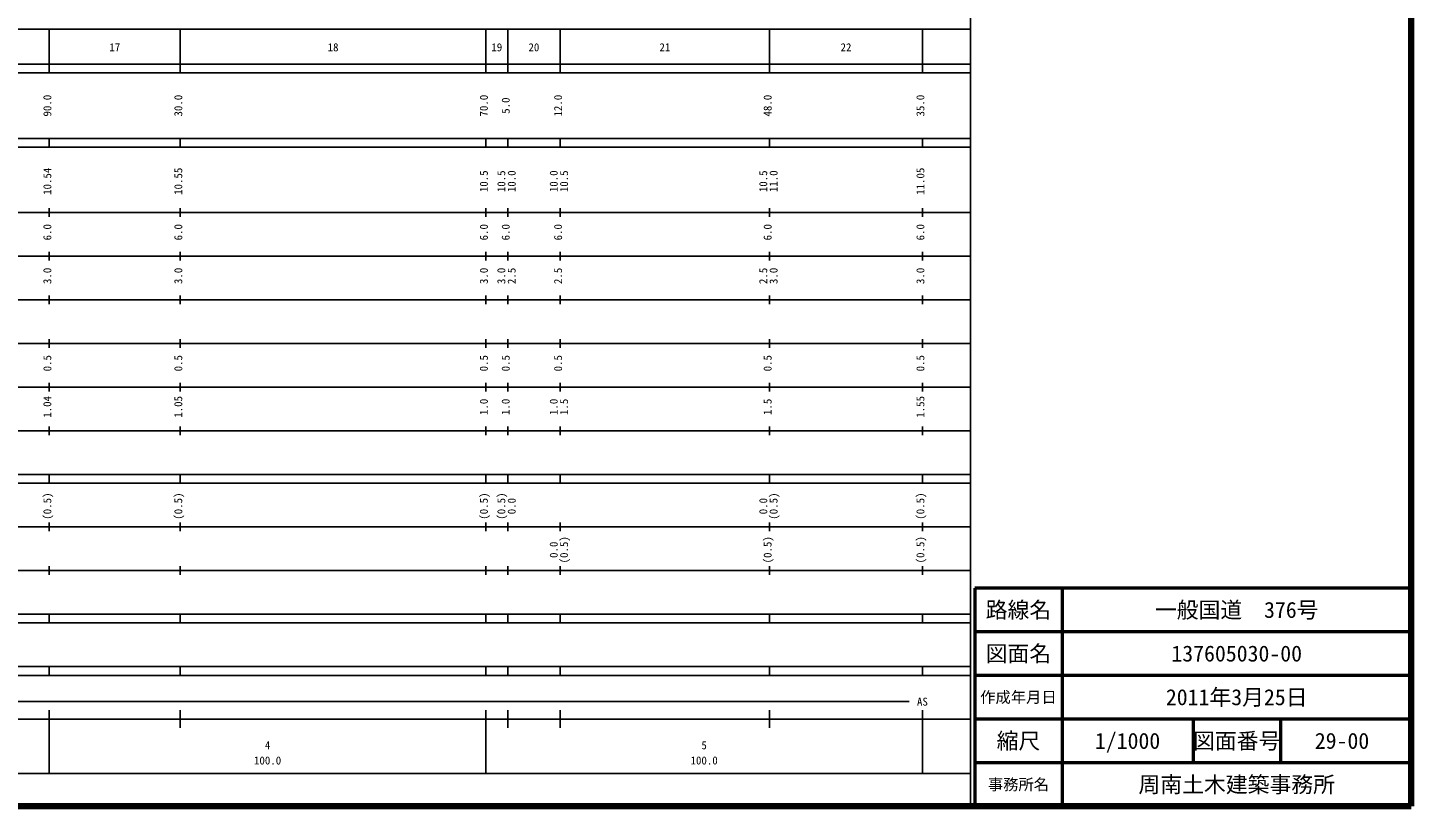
# Model space of a CAD drawing. Units: millimetres on the paper, enlarged 1000 times. Extents: x 40000 to 680000, y 20000 to 380000.
# Drawn here: x 363040 to 680000, y 20000 to 198357 of the extents above; entities that cross this region are included whole.
import ezdxf
from ezdxf.enums import TextEntityAlignment as Align

# ---------------------------------------------------------------- set-up
doc = ezdxf.new("R2010")
doc.units = ezdxf.units.MM
doc.header["$LTSCALE"] = 1000
for name, color, linetype, lineweight in [('M-TTL', 2, 'Continuous', 140), ('M-TTL-BAND', 7, 'Continuous', 25), ('M-TTL-FRAM', 2, 'Continuous', 50), ('M-TTL-LINE', 7, 'Continuous', 50)]:
    doc.layers.add(name, color=color, linetype=linetype, lineweight=lineweight)
doc.layers.add('M-TTL-TXT', color=7, linetype='Continuous')
doc.styles.add('ＭＳ ゴシック', font='')
doc.styles.get('ＭＳ ゴシック').set_extended_font_data('MS Gothic')

msp = doc.modelspace()

# ---------------------------------------------------------------- linework, layer by layer
at = {"layer": 'M-TTL'}
for p, q in [((680000, 20000), (680000, 380000)), ((40000, 20000), (680000, 20000))]:
    msp.add_line(p, q, dxfattribs=at)
at = {"layer": 'M-TTL-BAND'}
for p, q in [((579000, 20000), (579000, 370000)), ((68000, 198000), (579000, 198000)), ((368000, 188000), (368000, 198000)), ((398000, 188000), (398000, 198000)), ((468000, 188000), (468000, 198000)), ((473000, 188000), (473000, 198000)), ((485000, 188000), (485000, 198000)), ((533000, 188000), (533000, 198000)), ((568000, 188000), (568000, 198000)), ((40000, 190000), (579000, 190000)), ((40000, 188000), (579000, 188000)), ((40000, 173000), (579000, 173000)), ((368000, 171000), (368000, 173000)), ((398000, 171000), (398000, 173000)), ((468000, 171000), (468000, 173000)), ((473000, 171000), (473000, 173000)), ((485000, 171000), (485000, 173000)), ((533000, 171000), (533000, 173000)), ((568000, 171000), (568000, 173000)), ((40000, 171000), (579000, 171000)), ((40000, 156000), (579000, 156000)), ((368000, 155000), (368000, 157000)), ((398000, 155000), (398000, 157000)), ((468000, 155000), (468000, 157000)), ((473000, 155000), (473000, 157000)), ((485000, 155000), (485000, 157000)), ((533000, 155000), (533000, 157000)), ((568000, 155000), (568000, 157000)), ((46000, 146000), (579000, 146000)), ((368000, 145000), (368000, 147000)), ((398000, 145000), (398000, 147000)), ((468000, 145000), (468000, 147000)), ((473000, 145000), (473000, 147000)), ((485000, 145000), (485000, 147000)), ((533000, 145000), (533000, 147000)), ((568000, 145000), (568000, 147000)), ((368000, 135000), (368000, 137000)), ((398000, 135000), (398000, 137000)), ((468000, 135000), (468000, 137000)), ((473000, 135000), (473000, 137000)), ((485000, 135000), (485000, 137000)), ((533000, 135000), (533000, 137000)), ((568000, 135000), (568000, 137000)), ((52000, 136000), (579000, 136000)), ((368000, 125000), (368000, 127000)), ((398000, 125000), (398000, 127000)), ((468000, 125000), (468000, 127000)), ((473000, 125000), (473000, 127000)), ((485000, 125000), (485000, 127000)), ((533000, 125000), (533000, 127000)), ((568000, 125000), (568000, 127000)), ((46000, 126000), (579000, 126000)), ((52000, 116000), (579000, 116000)), ((368000, 115000), (368000, 117000)), ((398000, 115000), (398000, 117000)), ((468000, 115000), (468000, 117000)), ((473000, 115000), (473000, 117000)), ((485000, 115000), (485000, 117000)), ((533000, 115000), (533000, 117000)), ((568000, 115000), (568000, 117000)), ((46000, 106000), (579000, 106000)), ((368000, 105000), (368000, 107000)), ((398000, 105000), (398000, 107000)), ((468000, 105000), (468000, 107000)), ((473000, 105000), (473000, 107000)), ((485000, 105000), (485000, 107000)), ((533000, 105000), (533000, 107000)), ((568000, 105000), (568000, 107000)), ((40000, 96000), (579000, 96000)), ((368000, 94000), (368000, 96000)), ((398000, 94000), (398000, 96000)), ((468000, 94000), (468000, 96000)), ((473000, 94000), (473000, 96000)), ((485000, 94000), (485000, 96000)), ((533000, 94000), (533000, 96000)), ((568000, 94000), (568000, 96000)), ((40000, 94000), (579000, 94000)), ((49000, 84000), (579000, 84000)), ((368000, 83000), (368000, 85000)), ((398000, 83000), (398000, 85000)), ((468000, 83000), (468000, 85000)), ((473000, 83000), (473000, 85000)), ((485000, 83000), (485000, 85000)), ((533000, 83000), (533000, 85000)), ((568000, 83000), (568000, 85000)), ((40000, 74000), (579000, 74000)), ((368000, 73000), (368000, 75000)), ((398000, 73000), (398000, 75000)), ((468000, 73000), (468000, 75000)), ((473000, 73000), (473000, 75000)), ((485000, 73000), (485000, 75000)), ((533000, 73000), (533000, 75000)), ((568000, 73000), (568000, 75000)), ((40000, 64000), (579000, 64000)), ((368000, 62000), (368000, 64000)), ((398000, 62000), (398000, 64000)), ((468000, 62000), (468000, 64000)), ((473000, 62000), (473000, 64000)), ((485000, 62000), (485000, 64000)), ((533000, 62000), (533000, 64000)), ((568000, 62000), (568000, 64000)), ((40000, 62000), (579000, 62000)), ((40000, 52000), (579000, 52000)), ((368000, 50000), (368000, 52000)), ((398000, 50000), (398000, 52000)), ((468000, 50000), (468000, 52000)), ((473000, 50000), (473000, 52000)), ((485000, 50000), (485000, 52000)), ((533000, 50000), (533000, 52000)), ((568000, 50000), (568000, 52000)), ((40000, 50000), (579000, 50000)), ((71000, 44000), (565000, 44000)), ((368000, 27500), (368000, 42000)), ((398000, 38000), (398000, 42000)), ((468000, 27500), (468000, 42000)), ((473000, 38000), (473000, 42000)), ((485000, 38000), (485000, 42000)), ((533000, 38000), (533000, 42000)), ((568000, 27500), (568000, 42000)), ((40000, 40000), (579000, 40000)), ((68000, 27500), (579000, 27500))]:
    msp.add_line(p, q, dxfattribs=at)
at = {"layer": 'M-TTL-FRAM'}
for p, q in [((680000, 70000), (580000, 70000)), ((580000, 70000), (580000, 20000))]:
    msp.add_line(p, q, dxfattribs=at)
at = {"layer": 'M-TTL-LINE'}
for p, q in [((600000, 70000), (600000, 20000)), ((680000, 60000), (580000, 60000)), ((680000, 50000), (580000, 50000)), ((680000, 40000), (580000, 40000)), ((630000, 40000), (630000, 30000)), ((650000, 40000), (650000, 30000)), ((680000, 30000), (580000, 30000))]:
    msp.add_line(p, q, dxfattribs=at)

# ---------------------------------------------------------------- texts
at = {"layer": 'M-TTL-BAND', "style": 'ＭＳ ゴシック'}
for s, p in [('17', (383000, 192405)), ('18', (433000, 192405)), ('19', (470500, 192405)), ('20', (479000, 192405)), ('21', (509000, 192405)), ('22', (550500, 192405)), ('AS', (568000, 42500)), ('4', (418000, 32523)), ('5', (518000, 32523)), ('100.0', (418000, 29033)), ('100.0', (518000, 29033))]:
    msp.add_text(s, height=1833, dxfattribs=at).set_placement(p, align=Align.BOTTOM_CENTER)
for s, p in [('90.0', (369000, 180500)), ('30.0', (399000, 180500)), ('70.0', (469000, 180500)), ('5.0', (474000, 180500)), ('12.0', (486000, 180500)), ('48.0', (534000, 180500)), ('35.0', (569000, 180500)), ('10.54', (369000, 163174)), ('10.55', (399000, 163174)), ('10.5', (469000, 163174)), ('10.5', (473000, 163174)), ('10.0', (475370, 163174)), ('10.0', (485000, 163174)), ('10.5', (487370, 163174)), ('10.5', (533000, 163174)), ('11.0', (535370, 163174)), ('11.05', (569000, 163174)), ('6.0', (369000, 151500)), ('6.0', (399000, 151500)), ('6.0', (469000, 151500)), ('6.0', (474000, 151500)), ('6.0', (486000, 151500)), ('6.0', (534000, 151500)), ('6.0', (569000, 151500)), ('3.0', (369000, 141500)), ('3.0', (399000, 141500)), ('3.0', (469000, 141500)), ('3.0', (473000, 141500)), ('2.5', (475370, 141500)), ('2.5', (486000, 141500)), ('2.5', (533000, 141500)), ('3.0', (535370, 141500)), ('3.0', (569000, 141500)), ('0.5', (369000, 121500)), ('0.5', (399000, 121500)), ('0.5', (469000, 121500)), ('0.5', (474000, 121500)), ('0.5', (486000, 121500)), ('0.5', (534000, 121500)), ('0.5', (569000, 121500)), ('1.04', (369000, 111500)), ('1.05', (399000, 111500)), ('1.0', (469000, 111500)), ('1.0', (474000, 111500)), ('1.0', (485000, 111500)), ('1.5', (487370, 111500)), ('1.5', (534000, 111500)), ('1.55', (569000, 111500)), ('(0.5)', (369000, 88764)), ('(0.5)', (399000, 88764)), ('(0.5)', (469000, 88764)), ('(0.5)', (473000, 88764)), ('0.0', (475370, 88764)), ('0.0', (533000, 88764)), ('(0.5)', (535370, 88764)), ('(0.5)', (569000, 88764)), ('0.0', (485000, 78764)), ('(0.5)', (487370, 78764)), ('(0.5)', (534000, 78764)), ('(0.5)', (569000, 78764))]:
    msp.add_text(s, height=1833, rotation=90, dxfattribs=at).set_placement(p, align=Align.BOTTOM_CENTER)
at = {"layer": 'M-TTL-TXT', "style": 'ＭＳ ゴシック'}
for s, height, p in [('路線名', 3666, (590000, 65000)), ('路線名', 3666, (590000, 65000)), ('一般国道\u3000376号', 3666, (640000, 65000)), ('図面名', 3666, (590000, 55000)), ('図面名', 3666, (590000, 55000)), ('137605030-00', 3666, (640000, 55000)), ('作成年月日', 2566, (590000, 45000)), ('作成年月日', 2566, (590000, 45000)), ('2011年3月25日', 3666, (640000, 45000)), ('縮尺', 3666, (590000, 35000)), ('縮尺', 3666, (590000, 35000)), ('1/1000', 3666, (615000, 35000)), ('図面番号', 3666, (640000, 35000)), ('図面番号', 3666, (640000, 35000)), ('29-00', 3666, (664125, 35000)), ('事務所名', 2566, (590000, 25000)), ('事務所名', 2566, (590000, 25000)), ('周南土木建築事務所', 3666, (640000, 25000))]:
    msp.add_text(s, height=height, dxfattribs=at).set_placement(p, align=Align.MIDDLE_CENTER)

doc.saveas('drawing.dxf')
